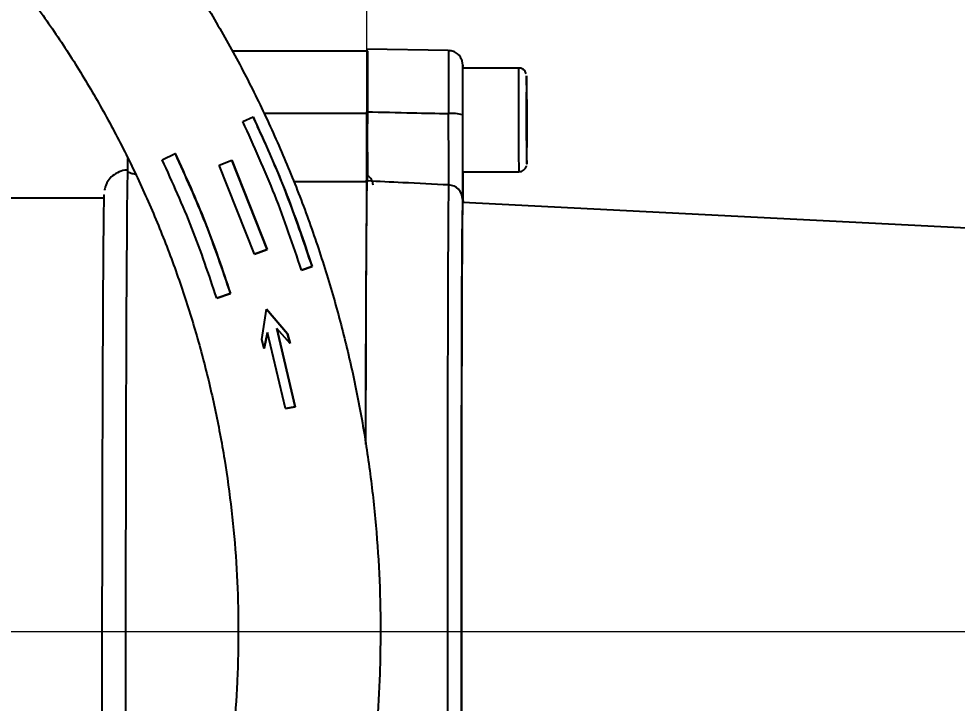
# Model space of a CAD drawing. Header units: millimetres. Extents: x 2104 to 4053, y 855 to 2233.
# Drawn here: x 3052.9 to 3170.4, y 1221.5 to 1307.2 of the extents above; entities that cross this region are included whole.
import ezdxf

# ---------------------------------------------------------------- set-up
doc = ezdxf.new("R2010")
doc.units = ezdxf.units.MM
doc.layers.add('标注', color=3, linetype='Continuous', lineweight=13)
doc.styles.add('SLDTEXTSTYLE1', font='txt.shx', dxfattribs={"width": 0.7, "bigfont": 'gbcbig.shx'})
doc.dimstyles.new('SLDDIMSTYLE12$0', dxfattribs={"dimtxt": 12, "dimasz": 10, "dimexe": 0, "dimexo": 0.0625, "dimgap": 0.875, "dimtad": 1, "dimdec": 1, "dimlfac": 1.8, "dimrnd": 1e-09, "dimzin": 12, "dimdsep": 46, "dimtxsty": 'SLDTEXTSTYLE1', "dimcen": 0.09, "dimdle": 8.16, "dimclrd": 3, "dimclre": 3, "dimadec": 0, "dimazin": 3, "dimtfac": 1, "dimtdec": 1, "dimtofl": 0, "dimtmove": 0, "dimatfit": 3, "dimfxl": 0, "dimfrac": 2, "dimtolj": 1, "dimlwd": 5, "dimlwe": 5, "dimarcsym": 0})

# ---------------------------------------------------------------- blocks, each defined once
blk = doc.blocks.new('*D72')
at = {"layer": 'Defpoints', "color": 0, "transparency": 16777216}
for p in [(3096.47, 1391.62), (3096.47, 1303.4), (2945.59, 1233.3)]:
    blk.add_point(p, dxfattribs=at)
at = {"layer": '标注', "color": 3, "lineweight": 5, "transparency": 16777216}
blk.add_line((2945.59, 1233.37), (2945.59, 1391.62), dxfattribs=at)
at = {"layer": '标注', "color": 3, "linetype": 'Continuous', "lineweight": 5, "transparency": 16777216}
for p, q in [((2955.59, 1391.62), (3086.47, 1391.62)), ((3096.47, 1303.46), (3096.47, 1391.62))]:
    blk.add_line(p, q, dxfattribs=at)
at = {"layer": '标注', "color": 3, "transparency": 16777216}
for points in [[(2955.59, 1393.28), (2955.59, 1389.95), (2945.59, 1391.62)], [(3086.47, 1393.28), (3086.47, 1389.95), (3096.47, 1391.62)]]:
    blk.add_solid(points, dxfattribs=at)
at = {"layer": '标注', "color": 0, "transparency": 16777216, "insert": (3021.03, 1397.49), "char_height": 10, "attachment_point": 5, "style": 'SLDTEXTSTYLE1'}
blk.add_mtext('\\A1;150', dxfattribs=at)
blk = doc.blocks.new('*D73')
at = {"layer": 'Defpoints', "color": 0, "transparency": 16777216}
for p in [(3268.6, 1373.05), (3096.47, 1303.4), (3268.6, 1222.22)]:
    blk.add_point(p, dxfattribs=at)
at = {"layer": '标注', "color": 3, "lineweight": 5, "transparency": 16777216}
blk.add_line((3096.47, 1303.46), (3096.47, 1373.05), dxfattribs=at)
at = {"layer": '标注', "color": 3, "linetype": 'Continuous', "lineweight": 5, "transparency": 16777216}
for p, q in [((3106.47, 1373.05), (3258.6, 1373.05)), ((3268.6, 1222.29), (3268.6, 1373.05))]:
    blk.add_line(p, q, dxfattribs=at)
at = {"layer": '标注', "color": 3, "transparency": 16777216}
for points in [[(3106.47, 1374.72), (3106.47, 1371.38), (3096.47, 1373.05)], [(3258.6, 1374.72), (3258.6, 1371.38), (3268.6, 1373.05)]]:
    blk.add_solid(points, dxfattribs=at)
at = {"layer": '标注', "color": 0, "transparency": 16777216, "insert": (3182.53, 1378.93), "char_height": 10, "attachment_point": 5, "style": 'SLDTEXTSTYLE1'}
blk.add_mtext('\\A1;175', dxfattribs=at)
blk = doc.blocks.new('*D53')
at = {"layer": 'Defpoints', "color": 0, "transparency": 16777216}
for p in [(3214.48, 1344.59), (2946.16, 1230.49), (3241.46, 1230.49)]:
    blk.add_point(p, dxfattribs=at)
at = {"layer": '标注', "color": 3, "lineweight": 5, "transparency": 16777216}
blk.add_line((3214.54, 1344.59), (3241.46, 1344.59), dxfattribs=at)
at = {"layer": '标注', "color": 3, "linetype": 'Continuous', "lineweight": 5, "transparency": 16777216}
for p, q in [((3241.46, 1334.59), (3241.46, 1240.49)), ((2946.23, 1230.49), (3241.46, 1230.49))]:
    blk.add_line(p, q, dxfattribs=at)
at = {"layer": '标注', "color": 3, "transparency": 16777216}
for points in [[(3239.79, 1334.59), (3243.13, 1334.59), (3241.46, 1344.59)], [(3239.79, 1240.49), (3243.13, 1240.49), (3241.46, 1230.49)]]:
    blk.add_solid(points, dxfattribs=at)
at = {"layer": '标注', "color": 0, "transparency": 16777216, "insert": (3235.59, 1287.54), "char_height": 10, "attachment_point": 5, "rotation": 90, "style": 'SLDTEXTSTYLE1'}
blk.add_mtext('\\A1;115', dxfattribs=at)

msp = doc.modelspace()

# ---------------------------------------------------------------- linework, layer by layer
at = {"color": 7, "linetype": 'Continuous', "lineweight": 25}
for p, q in [((3096.466, 1303.151), (3079.625, 1303.151)), ((3106.703, 1303.238), (3096.472, 1303.399)), ((3115.476, 1301.041), (3108.476, 1301.029)), ((3116.474, 1296.266), (3116.481, 1298.007)), ((3116.481, 1298.007), (3116.493, 1296.285)), ((3116.48, 1292.802), (3116.474, 1296.266)), ((3116.475, 1296.285), (3116.493, 1296.285)), ((3116.493, 1296.285), (3116.499, 1292.821)), ((3080.942, 1294.335), (3082.215, 1294.933)), ((3082.215, 1294.933), (3082.218, 1294.932)), ((3083.554, 1295.386), (3096.532, 1295.386)), ((3116.48, 1292.821), (3116.499, 1292.821)), ((3116.493, 1291.079), (3116.48, 1292.802)), ((3116.499, 1292.821), (3116.493, 1291.079)), ((3066.54, 1288.053), (3066.543, 1289.728)), ((3070.843, 1289.547), (3072.477, 1290.325)), ((3072.477, 1290.325), (3072.483, 1290.321)), ((3077.976, 1288.879), (3079.553, 1289.513)), ((3082.377, 1277.736), (3077.976, 1288.879)), ((3079.553, 1289.513), (3083.977, 1278.305)), ((3079.553, 1289.513), (3079.557, 1289.511)), ((3083.981, 1278.303), (3079.557, 1289.511)), ((3108.498, 1288.029), (3115.498, 1288.042)), ((3096.445, 1286.808), (3087.301, 1286.808)), ((3063.562, 1284.733), (3050.267, 1284.733)), ((3259.772, 1276.525), (3108.505, 1284.192)), ((3108.565, 1284.189), (3108.556, 1284.673)), ((3083.977, 1278.305), (3082.377, 1277.736)), ((3082.381, 1277.733), (3083.981, 1278.303)), ((3083.977, 1278.305), (3083.981, 1278.303)), ((3082.377, 1277.736), (3082.381, 1277.733)), ((3089.619, 1276.186), (3088.282, 1275.747)), ((3088.282, 1275.747), (3088.285, 1275.745)), ((3088.285, 1275.745), (3089.622, 1276.185)), ((3089.619, 1276.186), (3089.622, 1276.185)), ((3079.39, 1272.798), (3077.673, 1272.225)), ((3077.673, 1272.225), (3077.681, 1272.221)), ((3077.681, 1272.221), (3079.396, 1272.794)), ((3079.39, 1272.798), (3079.396, 1272.794)), ((3083.316, 1267.071), (3083.903, 1270.862)), ((3083.903, 1270.862), (3086.542, 1267.746)), ((3083.903, 1270.862), (3083.907, 1270.859)), ((3086.546, 1267.744), (3083.907, 1270.859)), ((3086.851, 1266.565), (3085.185, 1268.444)), ((3085.185, 1268.444), (3087.501, 1258.638)), ((3087.505, 1258.635), (3085.19, 1268.441)), ((3084.018, 1267.92), (3083.619, 1265.914)), ((3083.625, 1265.911), (3084.023, 1267.917)), ((3084.038, 1267.929), (3084.018, 1267.92)), ((3084.018, 1267.92), (3084.023, 1267.917)), ((3086.282, 1258.395), (3084.038, 1267.929)), ((3086.542, 1267.746), (3086.851, 1266.565)), ((3086.542, 1267.746), (3086.546, 1267.744)), ((3086.855, 1266.563), (3086.546, 1267.744)), ((3083.619, 1265.914), (3083.316, 1267.071)), ((3086.851, 1266.565), (3086.855, 1266.563)), ((3083.619, 1265.914), (3083.625, 1265.911)), ((3087.501, 1258.638), (3086.282, 1258.395)), ((3086.282, 1258.395), (3086.287, 1258.392)), ((3086.287, 1258.392), (3087.505, 1258.635)), ((3087.501, 1258.638), (3087.505, 1258.635))]:
    msp.add_line(p, q, dxfattribs=at)
at = {"color": 7, "linetype": 'Continuous', "lineweight": 25, "flags": 128}
for points in [[(3108.483, 1301.029), (3108.483, 1301.047), (3108.478, 1301.398), (3108.473, 1301.396), (3108.468, 1301.041), (3108.466, 1300.542)], [(3116.477, 1300.043), (3116.473, 1299.851), (3116.47, 1299.298), (3116.468, 1298.42), (3116.467, 1297.278), (3116.468, 1295.95), (3116.47, 1294.526), (3116.473, 1293.103), (3116.477, 1291.778), (3116.481, 1290.642), (3116.486, 1289.771), (3116.492, 1289.226), (3116.496, 1289.043), (3116.501, 1289.235), (3116.504, 1289.789), (3116.506, 1290.666), (3116.507, 1291.808), (3116.506, 1293.136), (3116.504, 1294.561), (3116.501, 1295.983), (3116.497, 1297.308), (3116.492, 1298.445), (3116.487, 1299.315), (3116.482, 1299.86), (3116.477, 1300.043)], [(3066.263, 1219.183), (3066.269, 1224.789), (3066.276, 1230.267), (3066.284, 1235.598), (3066.294, 1240.762), (3066.304, 1245.74), (3066.315, 1250.515), (3066.327, 1255.069), (3066.34, 1259.386), (3066.353, 1263.451), (3066.368, 1267.249), (3066.383, 1270.765), (3066.398, 1273.988), (3066.415, 1276.906), (3066.432, 1279.509), (3066.449, 1281.786), (3066.466, 1283.73), (3066.484, 1285.334), (3066.503, 1286.592), (3066.521, 1287.499), (3066.54, 1288.053)], [(3106.628, 1206.309), (3106.622, 1212.211), (3106.617, 1218.029), (3106.613, 1223.739), (3106.611, 1229.321), (3106.61, 1234.753), (3106.61, 1240.016), (3106.611, 1245.089), (3106.614, 1249.954), (3106.618, 1254.593), (3106.624, 1258.987), (3106.63, 1263.12), (3106.638, 1266.977), (3106.647, 1270.544), (3106.658, 1273.807), (3106.669, 1276.753), (3106.682, 1279.372), (3106.695, 1281.654), (3106.71, 1283.59), (3106.726, 1285.174), (3106.742, 1286.398)], [(3108.452, 1284.631), (3108.436, 1283.429), (3108.42, 1281.874), (3108.406, 1279.973), (3108.393, 1277.733), (3108.38, 1275.162), (3108.369, 1272.269), (3108.359, 1269.066), (3108.35, 1265.565), (3108.342, 1261.778), (3108.336, 1257.72), (3108.33, 1253.406), (3108.326, 1248.853), (3108.324, 1244.077), (3108.322, 1239.096), (3108.322, 1233.93), (3108.323, 1228.596), (3108.325, 1223.116), (3108.329, 1217.511), (3108.334, 1211.8), (3108.34, 1206.005)], [(3108.335, 1217.841), (3108.332, 1223.296), (3108.33, 1228.624), (3108.329, 1233.807), (3108.329, 1238.826), (3108.331, 1243.661), (3108.333, 1248.295), (3108.338, 1252.71), (3108.343, 1256.89), (3108.349, 1260.819), (3108.357, 1264.483), (3108.366, 1267.869), (3108.376, 1270.963), (3108.387, 1273.754), (3108.399, 1276.232), (3108.412, 1278.387), (3108.427, 1280.211), (3108.442, 1281.699), (3108.457, 1282.843), (3108.474, 1283.64), (3108.491, 1284.088), (3108.505, 1284.192)]]:
    msp.add_lwpolyline(points, dxfattribs=at)
at = {"color": 7, "linetype": 'Continuous', "lineweight": 25}
for centre, radius, start, end in [((3602.942, 1298.559), 506.493, 179.45245, 180.33833), ((3624.014, 1298.389), 517.334, 179.46295, 180.3387), ((4252.055, 1297.497), 1143.593, 179.847429, 180.116689), ((3871.674, 1295.845), 756.216, 179.60627, 180.591243), ((3107.13, 1290.392), 4.959, 74.39448, 95.09746), ((3095.927, 1286.388), 1.325, 0, 61.47495), ((6654.559, 1256.91), 3558.239, 179.516983, 180.046702), ((3106.666, 1284.614), 1.786, 0.54445, 87.55617)]:
    msp.add_arc(centre, radius, start, end, dxfattribs=at)
for points, knots in [([(3098.139, 1227.063), (3098.158, 1228.314), (3098.212, 1231.872), (3098.055, 1237.736), (3097.571, 1244.642), (3096.768, 1251.517), (3095.653, 1258.35), (3094.227, 1265.124), (3092.494, 1271.826), (3090.456, 1278.442), (3088.119, 1284.958), (3085.487, 1291.36), (3082.565, 1297.636), (3079.36, 1303.772), (3075.878, 1309.755), (3072.127, 1315.574), (3068.114, 1321.214), (3063.849, 1326.666), (3059.338, 1331.918), (3054.593, 1336.958), (3049.623, 1341.777), (3044.438, 1346.364), (3039.049, 1350.709), (3033.467, 1354.804), (3027.705, 1358.64), (3021.773, 1362.208), (3015.685, 1365.503), (3009.452, 1368.516), (3003.089, 1371.242), (2996.608, 1373.674), (2990.023, 1375.809), (2983.347, 1377.64), (2976.594, 1379.165), (2969.779, 1380.38), (2962.916, 1381.283), (2956.018, 1381.872), (2949.101, 1382.145), (2942.179, 1382.103), (2935.265, 1381.744), (2928.376, 1381.071), (2921.524, 1380.083), (2914.724, 1378.785), (2907.991, 1377.177), (2901.338, 1375.263), (2894.779, 1373.048), (2888.329, 1370.536), (2881.999, 1367.733), (2875.804, 1364.643), (2869.757, 1361.274), (2863.87, 1357.632), (2858.155, 1353.726), (2852.624, 1349.563), (2847.289, 1345.151), (2842.16, 1340.501), (2837.25, 1335.622), (2832.567, 1330.524), (2828.121, 1325.217), (2823.923, 1319.713), (2819.98, 1314.023), (2816.3, 1308.159), (2812.893, 1302.134), (2809.763, 1295.959), (2806.919, 1289.648), (2804.365, 1283.213), (2802.108, 1276.669), (2800.152, 1270.028), (2798.501, 1263.306), (2797.159, 1256.514), (2796.127, 1249.669), (2795.41, 1242.784), (2795.007, 1235.873), (2794.92, 1228.951), (2795.149, 1222.032), (2795.693, 1215.131), (2796.552, 1208.262), (2797.723, 1201.439), (2799.205, 1194.677), (2800.993, 1187.989), (2803.085, 1181.39), (2805.476, 1174.894), (2808.161, 1168.513), (2811.134, 1162.261), (2814.389, 1156.152), (2817.92, 1150.198), (2821.718, 1144.41), (2825.777, 1138.803), (2830.088, 1133.386), (2834.641, 1128.172), (2839.428, 1123.17), (2844.437, 1118.393), (2849.66, 1113.849), (2855.084, 1109.548), (2860.699, 1105.499), (2866.493, 1101.711), (2872.454, 1098.191), (2878.569, 1094.946), (2884.826, 1091.984), (2891.212, 1089.311), (2897.712, 1086.932), (2904.315, 1084.852), (2911.006, 1083.075), (2917.771, 1081.606), (2924.596, 1080.447), (2931.466, 1079.601), (2938.368, 1079.068), (2945.287, 1078.852), (2952.209, 1078.951), (2959.119, 1079.367), (2966.003, 1080.097), (2972.847, 1081.14), (2979.635, 1082.495), (2986.355, 1084.158), (2992.992, 1086.126), (2999.532, 1088.395), (3005.962, 1090.96), (3012.268, 1093.815), (3018.438, 1096.956), (3024.457, 1100.374), (3030.314, 1104.064), (3035.997, 1108.018), (3041.494, 1112.226), (3046.792, 1116.681), (3051.882, 1121.373), (3056.753, 1126.292), (3061.394, 1131.429), (3065.795, 1136.772), (3069.948, 1142.31), (3073.845, 1148.032), (3077.476, 1153.926), (3080.834, 1159.98), (3083.912, 1166.18), (3086.705, 1172.515), (3089.205, 1178.97), (3091.409, 1185.532), (3093.31, 1192.189), (3094.906, 1198.925), (3096.192, 1205.727), (3097.168, 1212.58), (3097.816, 1219.351), (3098.067, 1224.185), (3098.13, 1226.717), (3098.139, 1227.063)], [0, 0, 0, 0, 0.00394, 0.0112049, 0.0184702, 0.0257355, 0.0330008, 0.0402662, 0.0475315, 0.0547968, 0.0620622, 0.0693275, 0.0765928, 0.0838581, 0.0911235, 0.0983888, 0.1056541, 0.1129194, 0.1201848, 0.1274501, 0.1347154, 0.1419807, 0.1492461, 0.1565114, 0.1637767, 0.171042, 0.1783074, 0.1855727, 0.192838, 0.2001033, 0.2073687, 0.214634, 0.2218993, 0.2291646, 0.2364299, 0.2436953, 0.2509606, 0.2582259, 0.2654913, 0.2727566, 0.2800219, 0.2872872, 0.2945526, 0.3018179, 0.3090832, 0.3163485, 0.3236139, 0.3308792, 0.3381445, 0.3454098, 0.3526752, 0.3599405, 0.3672058, 0.3744712, 0.3817365, 0.3890018, 0.3962671, 0.4035325, 0.4107978, 0.4180631, 0.4253284, 0.4325938, 0.4398591, 0.4471244, 0.4543898, 0.4616551, 0.4689204, 0.4761857, 0.4834511, 0.4907164, 0.4979817, 0.5052471, 0.5125124, 0.5197777, 0.527043, 0.5343084, 0.5415737, 0.548839, 0.5561043, 0.5633697, 0.570635, 0.5779003, 0.5851657, 0.592431, 0.5996963, 0.6069616, 0.614227, 0.6214923, 0.6287576, 0.6360229, 0.6432883, 0.6505536, 0.6578189, 0.6650842, 0.6723496, 0.6796149, 0.6868802, 0.6941455, 0.7014109, 0.7086762, 0.7159415, 0.7232068, 0.7304721, 0.7377375, 0.7450028, 0.7522681, 0.7595334, 0.7667988, 0.7740641, 0.7813294, 0.7885948, 0.7958601, 0.8031254, 0.8103907, 0.8176561, 0.8249214, 0.8321867, 0.839452, 0.8467174, 0.8539827, 0.861248, 0.8685133, 0.8757787, 0.883044, 0.8903093, 0.8975747, 0.90484, 0.9121053, 0.9193706, 0.926636, 0.9339013, 0.9411666, 0.948432, 0.9556973, 0.9629626, 0.9702279, 0.9774933, 0.9847586, 0.9920239, 0.9989071, 1, 1, 1, 1]), ([(3030.882, 1334.404), (3032.494, 1333.062), (3035.772, 1330.333), (3040.454, 1325.918), (3044.981, 1321.249), (3049.272, 1316.361), (3053.321, 1311.272), (3057.118, 1305.991), (3060.654, 1300.532), (3063.92, 1294.909), (3066.91, 1289.133), (3069.615, 1283.218), (3072.031, 1277.179), (3074.149, 1271.031), (3075.967, 1264.786), (3077.479, 1258.46), (3078.682, 1252.069), (3079.575, 1245.626), (3080.148, 1239.148), (3080.407, 1233.089), (3080.363, 1229.195), (3080.343, 1227.468)], [0, 0, 0, 0, 0.05157585, 0.10486723, 0.15815862, 0.21145, 0.26474139, 0.31803277, 0.37132415, 0.42461553, 0.47790691, 0.53119829, 0.58448966, 0.63778104, 0.69107241, 0.74436378, 0.79765515, 0.85094651, 0.90423788, 0.95752924, 1, 1, 1, 1]), ([(3096.585, 1298.509), (3096.583, 1299.365), (3096.579, 1301.115), (3096.57, 1302.746), (3096.56, 1303.349), (3096.55, 1302.766), (3096.541, 1301.085), (3096.535, 1298.531), (3096.533, 1296.435), (3096.532, 1295.386)], [0, 0, 0, 0, 0.1376654, 0.2813879, 0.4251103, 0.5688327, 0.7125551, 0.8562776, 1, 1, 1, 1]), ([(3108.483, 1301.029), (3108.483, 1301.078), (3108.48, 1301.333), (3108.48, 1301.395), (3108.473, 1301.537), (3108.468, 1301.612), (3108.451, 1301.752), (3108.385, 1302.047), (3108.197, 1302.446), (3107.83, 1302.856), (3107.324, 1303.165), (3106.926, 1303.207), (3106.729, 1303.228)], [0, 0, 0, 0, 0.0723366, 0.3850155, 0.4310007, 0.4551919, 0.4794562, 0.5383057, 0.6406723, 0.7528656, 0.8775653, 1, 1, 1, 1]), ([(3116.435, 1300.316), (3116.414, 1300.381), (3116.366, 1300.528), (3116.2, 1300.756), (3115.935, 1300.949), (3115.665, 1301.049), (3115.51, 1301.032), (3115.474, 1301.028)], [0, 0, 0, 0, 0.1590987, 0.3628095, 0.6403392, 0.9159955, 1, 1, 1, 1]), ([(3096.447, 1286.907), (3096.449, 1287.189), (3096.455, 1287.753), (3096.459, 1289.775), (3096.461, 1292.427), (3096.459, 1294.52), (3096.457, 1295.568)], [0, 0, 0, 0, 0.25004665, 0.49944856, 0.74939592, 1, 1, 1, 1]), ([(3096.457, 1295.568), (3098.367, 1295.523), (3101.778, 1295.444), (3105.189, 1295.365), (3106.69, 1295.331)], [0, 0, 0, 0, 0.56, 1, 1, 1, 1]), ([(3088.282, 1275.747), (3087.218, 1278.899), (3085.084, 1285.219), (3082.325, 1291.291), (3080.942, 1294.335)], [0, 0, 0, 0, 0.4988697, 1, 1, 1, 1]), ([(3082.215, 1294.933), (3083.604, 1291.878), (3086.387, 1285.753), (3088.54, 1279.38), (3089.619, 1276.186)], [0, 0, 0, 0, 0.4988716, 1, 1, 1, 1]), ([(3089.622, 1276.185), (3088.671, 1278.997), (3086.764, 1284.631), (3084.141, 1290.828), (3082.548, 1294.229), (3082.218, 1294.932)], [0, 0, 0, 0, 0.4414631, 0.8844877, 1, 1, 1, 1]), ([(3106.742, 1286.398), (3106.745, 1286.689), (3106.75, 1287.269), (3106.741, 1289.362), (3106.721, 1292.107), (3106.7, 1294.256), (3106.69, 1295.331)], [0, 0, 0, 0, 0.2497435, 0.4995348, 0.7496229, 1, 1, 1, 1]), ([(3108.464, 1295.168), (3108.465, 1294.218), (3108.468, 1292.323), (3108.468, 1289.725), (3108.466, 1287.395), (3108.461, 1285.496), (3108.455, 1284.919), (3108.452, 1284.631)], [0, 0, 0, 0, 0.18727158, 0.37365379, 0.56080138, 0.77996953, 1, 1, 1, 1]), ([(3077.673, 1272.225), (3076.684, 1275.163), (3074.701, 1281.053), (3072.131, 1286.711), (3070.843, 1289.547)], [0, 0, 0, 0, 0.498853, 1, 1, 1, 1]), ([(3072.477, 1290.325), (3073.775, 1287.469), (3076.376, 1281.743), (3078.384, 1275.784), (3079.39, 1272.798)], [0, 0, 0, 0, 0.4988559, 1, 1, 1, 1]), ([(3079.396, 1272.794), (3078.395, 1275.767), (3076.387, 1281.726), (3073.787, 1287.452), (3072.483, 1290.321)], [0, 0, 0, 0, 0.4988559, 1, 1, 1, 1]), ([(3096.564, 1290.509), (3096.563, 1290.396), (3096.56, 1290.15), (3096.556, 1290.303), (3096.555, 1290.653), (3096.555, 1290.703)], [0, 0, 0, 0, 0.4228902, 0.9178251, 1, 1, 1, 1]), ([(3096.607, 1287.494), (3096.606, 1287.582), (3096.602, 1287.99), (3096.597, 1289.074), (3096.595, 1290.235), (3096.595, 1290.509)], [0, 0, 0, 0, 0.1742581, 0.8049489, 1, 1, 1, 1]), ([(3115.506, 1288.052), (3115.615, 1288.059), (3115.826, 1288.073), (3116.087, 1288.221), (3116.273, 1288.397), (3116.387, 1288.574), (3116.446, 1288.715), (3116.462, 1288.788), (3116.467, 1288.808)], [0, 0, 0, 0, 0.2458811, 0.4730352, 0.6611311, 0.8200991, 0.9505821, 1, 1, 1, 1]), ([(3066.577, 1288.228), (3066.52, 1288.236), (3066.14, 1288.287), (3065.432, 1288.072), (3064.619, 1287.605), (3064.084, 1286.995), (3063.796, 1286.453), (3063.655, 1286.037), (3063.609, 1285.816), (3063.6, 1285.752), (3063.597, 1285.732)], [0, 0, 0, 0, 0.034523, 0.2304075, 0.4270328, 0.5993917, 0.7177319, 0.819298, 0.9452973, 1, 1, 1, 1]), ([(3067.507, 1287.701), (3067.3, 1287.75), (3066.701, 1287.892), (3066.604, 1287.989), (3066.54, 1288.053)], [0, 0, 0, 0, 0.34452286, 1, 1, 1, 1]), ([(3108.556, 1284.673), (3108.553, 1284.909), (3108.546, 1285.381), (3108.537, 1286.603), (3108.532, 1287.664), (3108.531, 1288.03)], [0, 0, 0, 0, 0.3970889, 0.792302, 1, 1, 1, 1]), ([(3096.324, 1253.912), (3096.329, 1255.768), (3096.341, 1260.163), (3096.363, 1266.261), (3096.389, 1272.244), (3096.416, 1277.344), (3096.445, 1281.514), (3096.475, 1284.794), (3096.496, 1286.136), (3096.506, 1286.808)], [0, 0, 0, 0, 0.1086418, 0.2572015, 0.4057612, 0.5543209, 0.7028806, 0.8514403, 1, 1, 1, 1]), ([(3106.742, 1286.398), (3104.82, 1286.493), (3101.388, 1286.662), (3097.957, 1286.832), (3096.447, 1286.907)], [0, 0, 0, 0, 0.56, 1, 1, 1, 1]), ([(3063.549, 1285.124), (3063.547, 1285.128), (3063.536, 1285.152), (3063.514, 1284.249), (3063.484, 1282.408), (3063.456, 1279.6), (3063.429, 1275.954), (3063.402, 1271.412), (3063.377, 1265.948), (3063.353, 1259.592), (3063.331, 1252.399), (3063.312, 1244.489), (3063.295, 1235.975), (3063.281, 1226.989), (3063.271, 1217.707), (3063.263, 1208.279), (3063.259, 1198.846), (3063.258, 1192.551), (3063.258, 1189.432)], [0, 0, 0, 0, 0.010499, 0.0763227, 0.1410552, 0.2046164, 0.2681744, 0.332907, 0.3987338, 0.4661596, 0.5340485, 0.6023082, 0.6705646, 0.7384535, 0.8058826, 0.8717063, 0.9364396, 1, 1, 1, 1]), ([(3080.343, 1227.468), (3080.31, 1226.364), (3080.211, 1223.095), (3079.811, 1217.668), (3079.033, 1211.212), (3077.939, 1204.801), (3076.535, 1198.45), (3074.825, 1192.175), (3072.812, 1185.991), (3070.5, 1179.911), (3067.897, 1173.952), (3065.006, 1168.125), (3061.836, 1162.446), (3058.395, 1156.928), (3054.689, 1151.583), (3050.727, 1146.425), (3046.521, 1141.465), (3042.077, 1136.716), (3037.412, 1132.183), (3032.517, 1127.903), (3028.727, 1124.811), (3026.513, 1123.23), (3026.064, 1122.909)], [0, 0, 0, 0, 0.0271509, 0.0804393, 0.1337317, 0.187024, 0.2403163, 0.2936087, 0.346901, 0.4001933, 0.4534856, 0.506778, 0.5600703, 0.6133626, 0.6666549, 0.7199473, 0.7732396, 0.8265319, 0.8798242, 0.9331166, 0.9864089, 1, 1, 1, 1])]:
    msp.add_open_spline(points, degree=3, knots=knots, dxfattribs=at)
msp.add_open_spline([(3096.532, 1295.386), (3096.532, 1294.347), (3096.53, 1292.267), (3096.524, 1289.641), (3096.516, 1287.638), (3096.51, 1287.084), (3096.506, 1286.808)], degree=3, dxfattribs=at)

# ---------------------------------------------------------------- dimensions: what is measured, and where the dimension line sits
at = {"layer": '标注'}
dim = msp.add_linear_dim(base=(3096.472, 1391.617), p1=(2945.593, 1233.304), p2=(3096.472, 1303.399), text='150', dimstyle='SLDDIMSTYLE12$0', override={"dimtxt": 10, "dimtdec": 3, "dimtzin": 0}, dxfattribs=at)
dim.commit()
dim.dimension.update_dxf_attribs({"geometry": '*D72', "text_midpoint": (3021.033, 1397.492)})
dim = msp.add_linear_dim(base=(3268.595, 1373.05), p1=(3096.472, 1303.399), p2=(3268.595, 1222.224), text='175', dimstyle='SLDDIMSTYLE12$0', override={"dimtxt": 10, "dimtdec": 3, "dimtzin": 0}, dxfattribs=at)
dim.commit()
dim.dimension.update_dxf_attribs({"geometry": '*D73', "text_midpoint": (3182.533, 1373.05), "dimtype": 160})
dim = msp.add_linear_dim(base=(3241.461, 1230.488), p1=(3214.475, 1344.587), p2=(2946.163, 1230.488), angle=90, text='115', dimstyle='SLDDIMSTYLE12$0', override={"dimtxt": 10, "dimtdec": 3, "dimtzin": 0}, dxfattribs=at)
dim.commit()
dim.dimension.update_dxf_attribs({"geometry": '*D53', "text_midpoint": (3235.586, 1287.538)})

doc.saveas('drawing.dxf')
